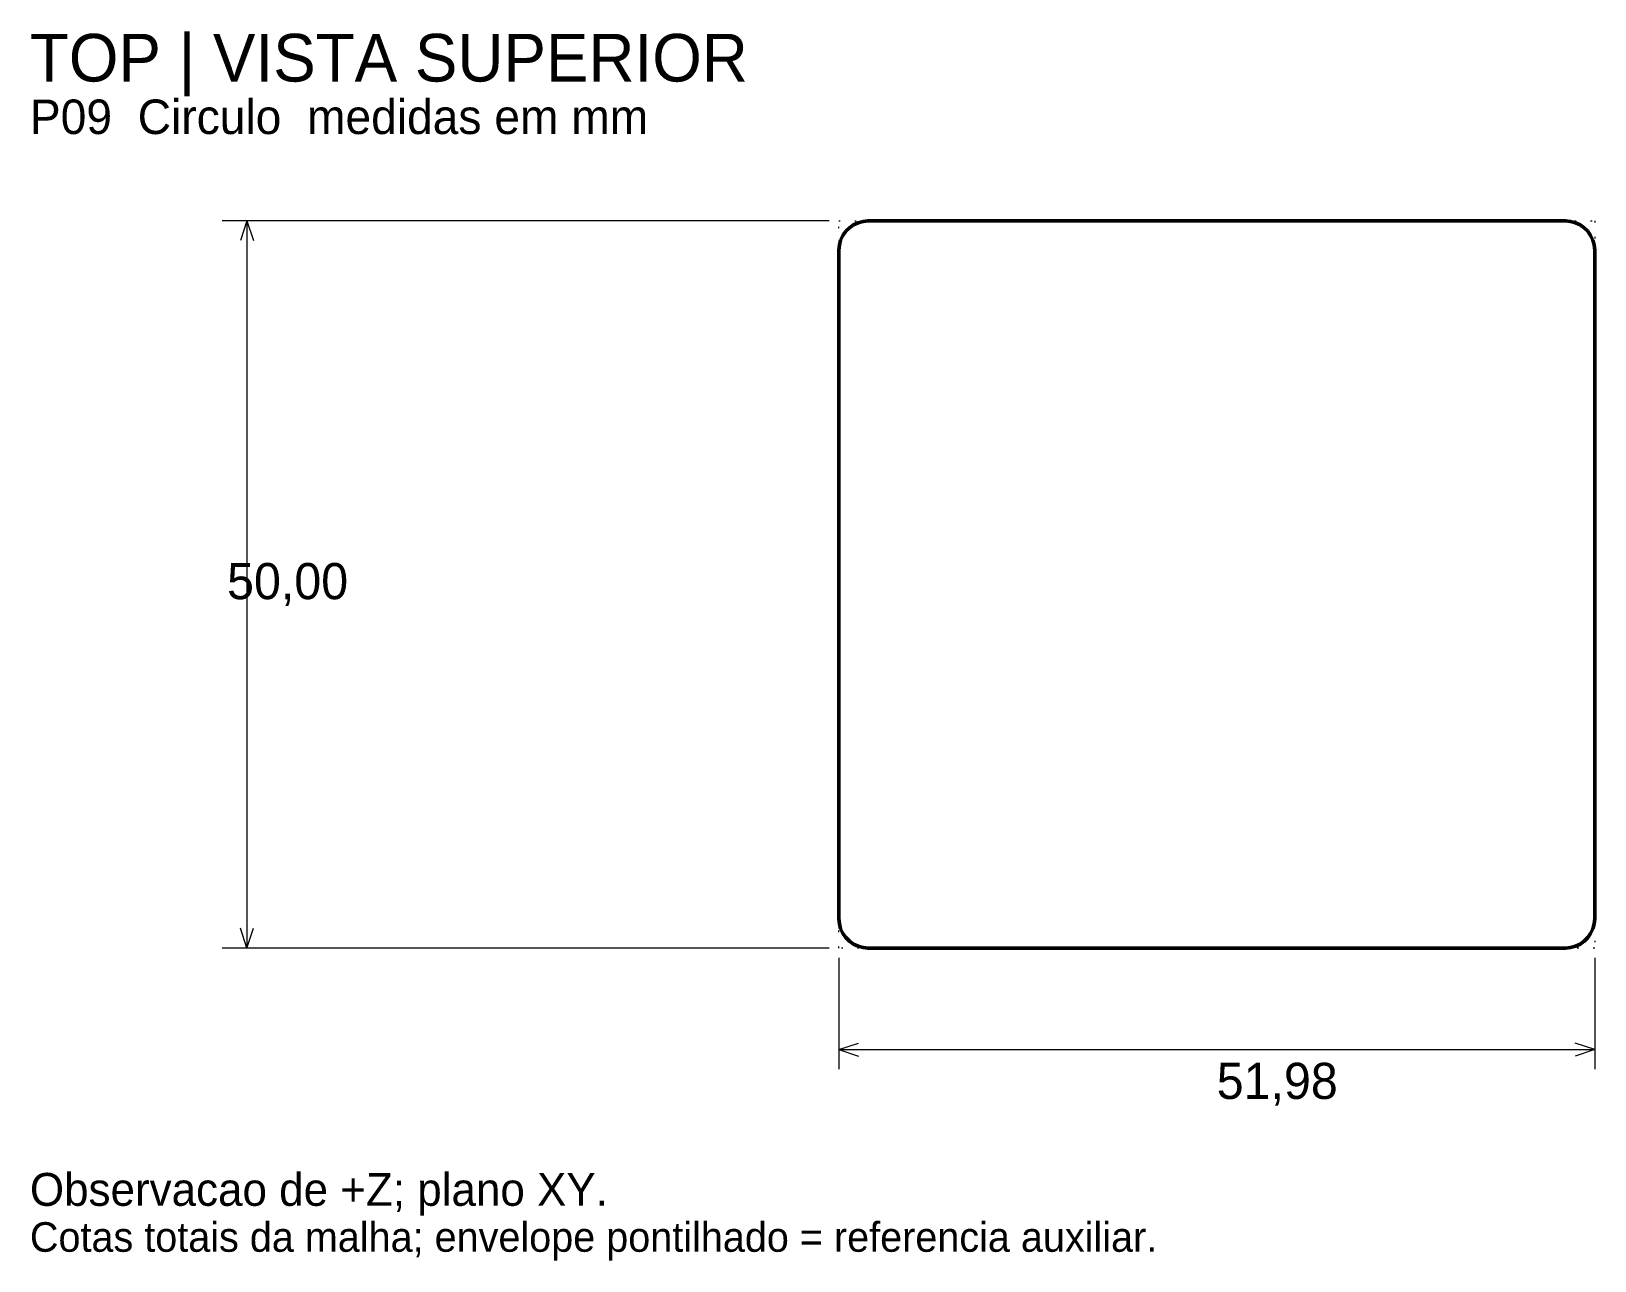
# Model space of a CAD drawing. Header units: millimetres. Extents: x 4 to 112, y 2 to 86.
import ezdxf

# ---------------------------------------------------------------- set-up
doc = ezdxf.new("R2010")
doc.units = ezdxf.units.MM
doc.linetypes.add('DOTTED', pattern=[1, 0, -1])
for name, color, linetype, lineweight in [('REFERENCE', 8, 'DOTTED', 13), ('TEXT', 7, 'CONTINUOUS', 18), ('THIN', 7, 'CONTINUOUS', 18), ('VISIBLE', 7, 'CONTINUOUS', 50)]:
    doc.layers.add(name, color=color, linetype=linetype, lineweight=lineweight)

msp = doc.modelspace()

# ---------------------------------------------------------------- linework, layer by layer
at = {"layer": 'REFERENCE'}
for p, q in [((59.92, 73.04), (111.9, 73.04)), ((59.92, 23.04), (59.92, 73.04)), ((111.9, 73.04), (111.9, 23.04)), ((111.9, 23.04), (59.92, 23.04))]:
    msp.add_line(p, q, dxfattribs=at)
at = {"layer": 'THIN'}
for p, q in [((59.25, 73.04), (17.52, 73.04)), ((19.22, 73.04), (18.77, 71.69)), ((19.22, 73.04), (19.22, 23.04)), ((19.22, 73.04), (19.67, 71.69)), ((19.22, 23.04), (18.77, 24.4)), ((19.22, 23.04), (19.67, 24.4)), ((59.25, 23.04), (17.52, 23.04)), ((59.92, 22.37), (59.92, 14.7)), ((111.9, 22.37), (111.9, 14.7)), ((59.92, 16.05), (61.28, 16.5)), ((111.9, 16.05), (110.55, 16.5)), ((59.92, 16.05), (111.9, 16.05)), ((59.92, 16.05), (61.28, 15.6)), ((111.9, 16.05), (110.55, 15.6))]:
    msp.add_line(p, q, dxfattribs=at)
at = {"layer": 'VISIBLE'}
for p, q in [((60.05, 71.73), (60.2, 72.04)), ((60.2, 72.04), (60.4, 72.33)), ((60.4, 72.33), (60.65, 72.58)), ((60.65, 72.58), (60.93, 72.78)), ((60.93, 72.78), (61.25, 72.92)), ((61.25, 72.92), (61.59, 73.01)), ((61.59, 73.01), (61.93, 73.04)), ((61.93, 73.04), (62.09, 73.04)), ((62.09, 73.04), (62.4, 73.04)), ((62.4, 73.04), (62.86, 73.04)), ((62.86, 73.04), (63.47, 73.04)), ((63.47, 73.04), (64.23, 73.04)), ((64.23, 73.04), (65.13, 73.04)), ((65.13, 73.04), (66.16, 73.04)), ((66.16, 73.04), (67.32, 73.04)), ((67.32, 73.04), (68.6, 73.04)), ((68.6, 73.04), (70, 73.04)), ((70, 73.04), (71.5, 73.04)), ((71.5, 73.04), (73.09, 73.04)), ((73.09, 73.04), (74.76, 73.04)), ((74.76, 73.04), (76.51, 73.04)), ((76.51, 73.04), (78.31, 73.04)), ((78.31, 73.04), (80.17, 73.04)), ((80.17, 73.04), (82.06, 73.04)), ((82.06, 73.04), (83.98, 73.04)), ((83.98, 73.04), (85.91, 73.04)), ((85.91, 73.04), (87.84, 73.04)), ((87.84, 73.04), (89.76, 73.04)), ((89.76, 73.04), (91.66, 73.04)), ((91.66, 73.04), (93.51, 73.04)), ((93.51, 73.04), (95.32, 73.04)), ((95.32, 73.04), (97.07, 73.04)), ((97.07, 73.04), (98.74, 73.04)), ((98.74, 73.04), (100.33, 73.04)), ((100.33, 73.04), (101.83, 73.04)), ((101.83, 73.04), (103.22, 73.04)), ((103.22, 73.04), (104.5, 73.04)), ((104.5, 73.04), (105.66, 73.04)), ((105.66, 73.04), (106.7, 73.04)), ((106.7, 73.04), (107.6, 73.04)), ((107.6, 73.04), (108.35, 73.04)), ((108.35, 73.04), (108.97, 73.04)), ((108.97, 73.04), (109.43, 73.04)), ((109.43, 73.04), (109.74, 73.04)), ((109.74, 73.04), (109.89, 73.04)), ((109.89, 73.04), (110.24, 73.01)), ((110.24, 73.01), (110.58, 72.92)), ((110.58, 72.92), (110.89, 72.78)), ((110.89, 72.78), (111.18, 72.58)), ((111.18, 72.58), (111.42, 72.33)), ((111.42, 72.33), (111.62, 72.04)), ((111.62, 72.04), (111.77, 71.73)), ((59.92, 71.04), (59.96, 71.39)), ((59.92, 25.04), (59.92, 71.04)), ((59.96, 71.39), (60.05, 71.73)), ((111.77, 71.73), (111.86, 71.39)), ((111.86, 71.39), (111.9, 71.04)), ((111.9, 25.04), (111.9, 71.04)), ((59.92, 25.04), (59.96, 24.7)), ((111.86, 24.7), (111.9, 25.04)), ((59.96, 24.7), (60.05, 24.36)), ((60.05, 24.36), (60.2, 24.04)), ((60.2, 24.04), (60.4, 23.76)), ((60.4, 23.76), (60.65, 23.51)), ((111.18, 23.51), (111.42, 23.76)), ((111.42, 23.76), (111.62, 24.04)), ((111.62, 24.04), (111.77, 24.36)), ((111.77, 24.36), (111.86, 24.7)), ((60.65, 23.51), (60.93, 23.31)), ((60.93, 23.31), (61.25, 23.16)), ((61.25, 23.16), (61.59, 23.07)), ((61.59, 23.07), (61.93, 23.04)), ((61.93, 23.04), (62.09, 23.04)), ((62.09, 23.04), (62.4, 23.04)), ((62.4, 23.04), (62.86, 23.04)), ((62.86, 23.04), (63.47, 23.04)), ((63.47, 23.04), (64.23, 23.04)), ((64.23, 23.04), (65.13, 23.04)), ((65.13, 23.04), (66.16, 23.04)), ((66.16, 23.04), (67.32, 23.04)), ((67.32, 23.04), (68.6, 23.04)), ((68.6, 23.04), (70, 23.04)), ((70, 23.04), (71.5, 23.04)), ((71.5, 23.04), (73.09, 23.04)), ((73.09, 23.04), (74.76, 23.04)), ((74.76, 23.04), (76.51, 23.04)), ((76.51, 23.04), (78.31, 23.04)), ((78.31, 23.04), (80.17, 23.04)), ((80.17, 23.04), (82.06, 23.04)), ((82.06, 23.04), (83.98, 23.04)), ((83.98, 23.04), (85.91, 23.04)), ((85.91, 23.04), (87.84, 23.04)), ((87.84, 23.04), (89.76, 23.04)), ((89.76, 23.04), (91.66, 23.04)), ((91.66, 23.04), (93.51, 23.04)), ((93.51, 23.04), (95.32, 23.04)), ((95.32, 23.04), (97.07, 23.04)), ((97.07, 23.04), (98.74, 23.04)), ((98.74, 23.04), (100.33, 23.04)), ((100.33, 23.04), (101.83, 23.04)), ((101.83, 23.04), (103.22, 23.04)), ((103.22, 23.04), (104.5, 23.04)), ((104.5, 23.04), (105.66, 23.04)), ((105.66, 23.04), (106.7, 23.04)), ((106.7, 23.04), (107.6, 23.04)), ((107.6, 23.04), (108.35, 23.04)), ((108.35, 23.04), (108.97, 23.04)), ((108.97, 23.04), (109.43, 23.04)), ((109.43, 23.04), (109.74, 23.04)), ((109.74, 23.04), (109.89, 23.04)), ((109.89, 23.04), (110.24, 23.07)), ((110.24, 23.07), (110.58, 23.16)), ((110.58, 23.16), (110.89, 23.31)), ((110.89, 23.31), (111.18, 23.51))]:
    msp.add_line(p, q, dxfattribs=at)

# ---------------------------------------------------------------- texts
at = {"layer": 'TEXT'}
for s, height, p in [('TOP | VISTA SUPERIOR', 3.2783, (4.3, 82.63)), ('P09  Circulo  medidas em mm', 2.3739, (4.3, 79.02)), ('50,00', 2.487, (17.86, 47.03)), ('51,98', 2.487, (85.91, 12.66)), ('Observacao de +Z; plano XY.', 2.2609, (4.3, 5.31)), ('Cotas totais da malha; envelope pontilhado = referencia auxiliar.', 2.0348, (4.3, 2.15))]:
    msp.add_text(s, height=height, dxfattribs=at).set_placement(p)

doc.saveas('drawing.dxf')
